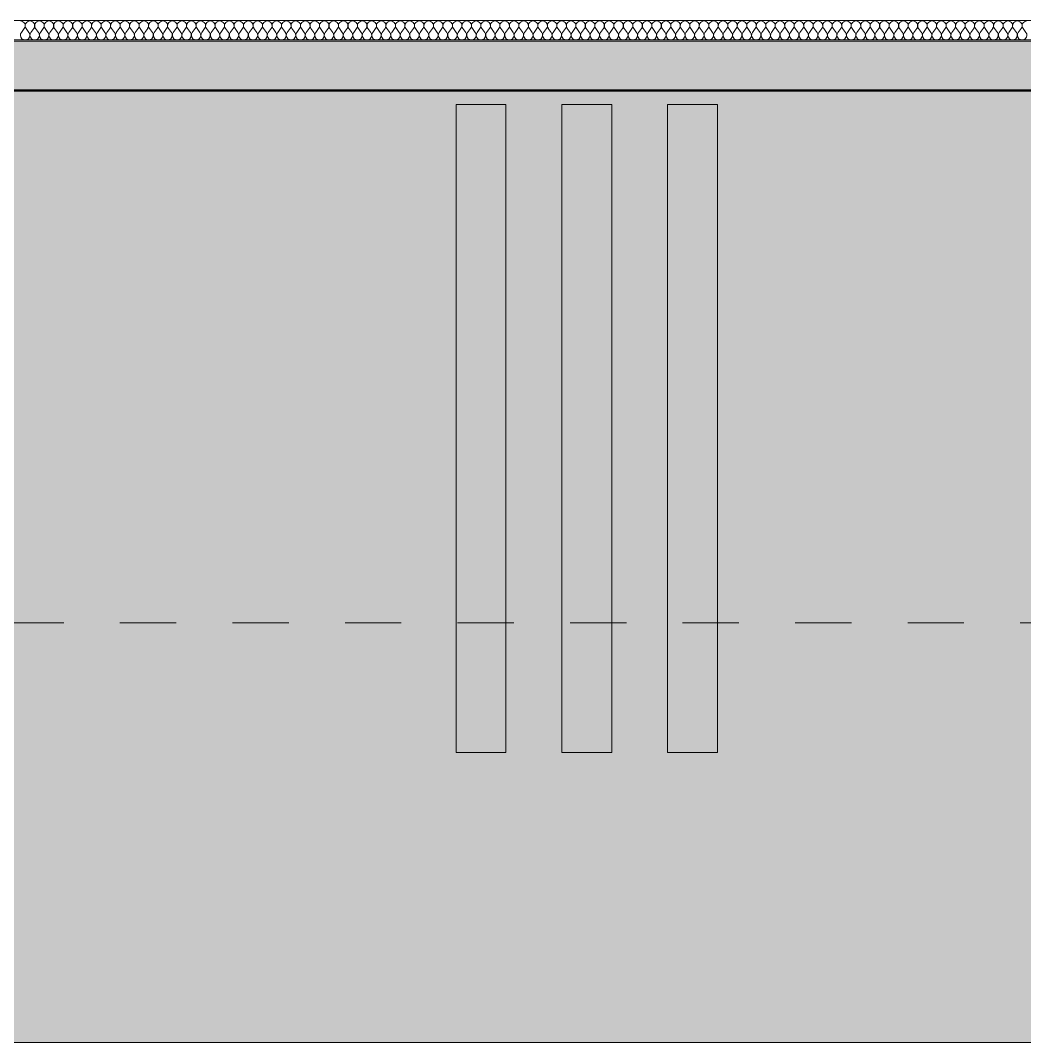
# Model space of a CAD drawing. Header units: millimetres. Extents: x -46169 to 228156, y -86316 to 18123.
# Drawn here: x 118155 to 123191, y -86316 to -81190 of the extents above; entities that cross this region are included whole.
import ezdxf

# ---------------------------------------------------------------- set-up
doc = ezdxf.new("R2010")
doc.units = ezdxf.units.MM
doc.header["$MEASUREMENT"] = 0
doc.linetypes.add('Dashed', pattern=[2822.222233, 1411.111116, -1411.111116])
doc.linetypes.add('Wipeout_Contour', pattern=[1000, 0, -1000])
for name, color, linetype, lineweight, true_color in [('0_Pen_No__105', 7, 'Continuous', 15, 0xa6a6a6), ('A-230-M_FLOOR.IFC Import_Pen_No__109', 7, 'Continuous', 15, 0xa6a6a6), ('A-230-M_FLOOR.IFC Import_Pen_No__29', 7, 'Continuous', 50, 0x2a2a2a), ('New_A-20-M_Floor_Slab_Pen_No__107', 7, 'Continuous', 15, 0xa6a6a6), ('New_A-20-M_Floor_Slab_Pen_No__162', 7, 'Continuous', 0, 0xe47200)]:
    doc.layers.add(name, color=color, linetype=linetype, lineweight=lineweight, true_color=true_color)
for name, color, linetype in [('A-230-M_FLOOR.IFC Import', 7, 'Continuous'), ('New_A-20-M_Floor_Slab', 7, 'Continuous'), ('S-160-M_FOUND.IFC Import', 7, 'Continuous')]:
    doc.layers.add(name, color=color, linetype=linetype)
for name, color, linetype, lineweight in [('A-95-P_Drawing_Pen_No__1', 7, 'Continuous', 13), ('A-95-P_Drawing_Pen_No__84', 8, 'Continuous', 20), ('New_A-20-M_Floor_Slab_Pen_No__1', 7, 'Continuous', 13), ('S-160-M_FOUND.IFC Import_Pen_No__1', 7, 'Continuous', 13), ('S-160-M_FOUND.IFC Import_Pen_No__4', 7, 'Continuous', 20)]:
    doc.layers.add(name, color=color, linetype=linetype, lineweight=lineweight)

# ---------------------------------------------------------------- blocks, each defined once
blk = doc.blocks.new('*X186', base_point=(104446.8, -81111))
at = {"layer": 'New_A-20-M_Floor_Slab_Pen_No__107', "linetype": 'Continuous'}
for p, q in [((118159.9, -81250), (118174.2, -81230.9)), ((118198, -81250), (118183.8, -81230.9)), ((118207.6, -81250), (118221.9, -81230.9)), ((118245.7, -81250), (118231.4, -81230.9)), ((118255.2, -81250), (118269.5, -81230.9)), ((118293.3, -81250), (118279, -81230.9)), ((118302.8, -81250), (118317.1, -81230.9)), ((118340.9, -81250), (118326.6, -81230.9)), ((118350.4, -81250), (118364.7, -81230.9)), ((118388.5, -81250), (118374.2, -81230.9)), ((118398, -81250), (118412.3, -81230.9)), ((118436.1, -81250), (118421.9, -81230.9)), ((118445.7, -81250), (118459.9, -81230.9)), ((118483.8, -81250), (118469.5, -81230.9)), ((118493.3, -81250), (118507.6, -81230.9)), ((118531.4, -81250), (118517.1, -81230.9)), ((118540.9, -81250), (118555.2, -81230.9)), ((118579, -81250), (118564.7, -81230.9)), ((118588.5, -81250), (118602.8, -81230.9)), ((118626.6, -81250), (118612.3, -81230.9)), ((118636.1, -81250), (118650.4, -81230.9)), ((118674.2, -81250), (118659.9, -81230.9)), ((118683.8, -81250), (118698, -81230.9)), ((118721.9, -81250), (118707.6, -81230.9)), ((118731.4, -81250), (118745.7, -81230.9)), ((118769.5, -81250), (118755.2, -81230.9)), ((118779, -81250), (118793.3, -81230.9)), ((118817.1, -81250), (118802.8, -81230.9)), ((118826.6, -81250), (118840.9, -81230.9)), ((118864.7, -81250), (118850.4, -81230.9)), ((118874.2, -81250), (118888.5, -81230.9)), ((118912.3, -81250), (118898, -81230.9)), ((118921.9, -81250), (118936.1, -81230.9)), ((118959.9, -81250), (118945.7, -81230.9)), ((118969.5, -81250), (118983.8, -81230.9)), ((119007.6, -81250), (118993.3, -81230.9)), ((119017.1, -81250), (119031.4, -81230.9)), ((119055.2, -81250), (119040.9, -81230.9)), ((119064.7, -81250), (119079, -81230.9)), ((119102.8, -81250), (119088.5, -81230.9)), ((119112.3, -81250), (119126.6, -81230.9)), ((119150.4, -81250), (119136.1, -81230.9)), ((119159.9, -81250), (119174.2, -81230.9)), ((119198, -81250), (119183.8, -81230.9)), ((119207.6, -81250), (119221.9, -81230.9)), ((119245.7, -81250), (119231.4, -81230.9)), ((119255.2, -81250), (119269.5, -81230.9)), ((119293.3, -81250), (119279, -81230.9)), ((119302.8, -81250), (119317.1, -81230.9)), ((119340.9, -81250), (119326.6, -81230.9)), ((119350.4, -81250), (119364.7, -81230.9)), ((119388.5, -81250), (119374.2, -81230.9)), ((119398, -81250), (119412.3, -81230.9)), ((119436.1, -81250), (119421.9, -81230.9)), ((119445.7, -81250), (119459.9, -81230.9)), ((119483.8, -81250), (119469.5, -81230.9)), ((119493.3, -81250), (119507.6, -81230.9)), ((119531.4, -81250), (119517.1, -81230.9)), ((119540.9, -81250), (119555.2, -81230.9)), ((119579, -81250), (119564.7, -81230.9)), ((119588.5, -81250), (119602.8, -81230.9)), ((119626.6, -81250), (119612.3, -81230.9)), ((119636.1, -81250), (119650.4, -81230.9)), ((119674.2, -81250), (119659.9, -81230.9)), ((119683.8, -81250), (119698, -81230.9)), ((119721.9, -81250), (119707.6, -81230.9)), ((119731.4, -81250), (119745.7, -81230.9)), ((119769.5, -81250), (119755.2, -81230.9)), ((119779, -81250), (119793.3, -81230.9)), ((119817.1, -81250), (119802.8, -81230.9)), ((119826.6, -81250), (119840.9, -81230.9)), ((119864.7, -81250), (119850.4, -81230.9)), ((119874.2, -81250), (119888.5, -81230.9)), ((119912.3, -81250), (119898, -81230.9)), ((119921.9, -81250), (119936.1, -81230.9)), ((119959.9, -81250), (119945.7, -81230.9)), ((119969.5, -81250), (119983.8, -81230.9)), ((120007.6, -81250), (119993.3, -81230.9)), ((120017.1, -81250), (120031.4, -81230.9)), ((120055.2, -81250), (120040.9, -81230.9)), ((120064.7, -81250), (120079, -81230.9)), ((120102.8, -81250), (120088.5, -81230.9)), ((120112.3, -81250), (120126.6, -81230.9)), ((120150.4, -81250), (120136.1, -81230.9)), ((120159.9, -81250), (120174.2, -81230.9)), ((120198, -81250), (120183.8, -81230.9)), ((120207.6, -81250), (120221.9, -81230.9)), ((120245.7, -81250), (120231.4, -81230.9)), ((120255.2, -81250), (120269.5, -81230.9)), ((120293.3, -81250), (120279, -81230.9)), ((120302.8, -81250), (120317.1, -81230.9)), ((120340.9, -81250), (120326.6, -81230.9)), ((120350.4, -81250), (120364.7, -81230.9)), ((120388.5, -81250), (120374.2, -81230.9)), ((120398, -81250), (120412.3, -81230.9)), ((120436.1, -81250), (120421.9, -81230.9)), ((120445.7, -81250), (120459.9, -81230.9)), ((120483.8, -81250), (120469.5, -81230.9)), ((120493.3, -81250), (120507.6, -81230.9)), ((120531.4, -81250), (120517.1, -81230.9)), ((120540.9, -81250), (120555.2, -81230.9)), ((120579, -81250), (120564.7, -81230.9)), ((120588.5, -81250), (120602.8, -81230.9)), ((120626.6, -81250), (120612.3, -81230.9)), ((120636.1, -81250), (120650.4, -81230.9)), ((120674.2, -81250), (120659.9, -81230.9)), ((120683.8, -81250), (120698, -81230.9)), ((120721.9, -81250), (120707.6, -81230.9)), ((120731.4, -81250), (120745.7, -81230.9)), ((120769.5, -81250), (120755.2, -81230.9)), ((120779, -81250), (120793.3, -81230.9)), ((120817.1, -81250), (120802.8, -81230.9)), ((120826.6, -81250), (120840.9, -81230.9)), ((120864.7, -81250), (120850.4, -81230.9)), ((120874.2, -81250), (120888.5, -81230.9)), ((120912.3, -81250), (120898, -81230.9)), ((120921.9, -81250), (120936.1, -81230.9)), ((120959.9, -81250), (120945.7, -81230.9)), ((120969.5, -81250), (120983.8, -81230.9)), ((121007.6, -81250), (120993.3, -81230.9)), ((121017.1, -81250), (121031.4, -81230.9)), ((121055.2, -81250), (121040.9, -81230.9)), ((121064.7, -81250), (121079, -81230.9)), ((121102.8, -81250), (121088.5, -81230.9)), ((121112.3, -81250), (121126.6, -81230.9)), ((121150.4, -81250), (121136.1, -81230.9)), ((121159.9, -81250), (121174.2, -81230.9)), ((121198, -81250), (121183.8, -81230.9)), ((121207.6, -81250), (121221.9, -81230.9)), ((121245.7, -81250), (121231.4, -81230.9)), ((121255.2, -81250), (121269.5, -81230.9)), ((121293.3, -81250), (121279, -81230.9)), ((121302.8, -81250), (121317.1, -81230.9)), ((121340.9, -81250), (121326.6, -81230.9)), ((121350.4, -81250), (121364.7, -81230.9)), ((121388.5, -81250), (121374.2, -81230.9)), ((121398, -81250), (121412.3, -81230.9)), ((121436.1, -81250), (121421.9, -81230.9)), ((121445.7, -81250), (121459.9, -81230.9)), ((121483.8, -81250), (121469.5, -81230.9)), ((121493.3, -81250), (121507.6, -81230.9)), ((121531.4, -81250), (121517.1, -81230.9)), ((121540.9, -81250), (121555.2, -81230.9)), ((121579, -81250), (121564.7, -81230.9)), ((121588.5, -81250), (121602.8, -81230.9)), ((121626.6, -81250), (121612.3, -81230.9)), ((121636.1, -81250), (121650.4, -81230.9)), ((121674.2, -81250), (121659.9, -81230.9)), ((121683.8, -81250), (121698, -81230.9)), ((121721.9, -81250), (121707.6, -81230.9)), ((121731.4, -81250), (121745.7, -81230.9)), ((121769.5, -81250), (121755.2, -81230.9)), ((121779, -81250), (121793.3, -81230.9)), ((121817.1, -81250), (121802.8, -81230.9)), ((121826.6, -81250), (121840.9, -81230.9)), ((121864.7, -81250), (121850.4, -81230.9)), ((121874.2, -81250), (121888.5, -81230.9)), ((121912.3, -81250), (121898, -81230.9)), ((121921.9, -81250), (121936.1, -81230.9)), ((121959.9, -81250), (121945.7, -81230.9)), ((121969.5, -81250), (121983.8, -81230.9)), ((122007.6, -81250), (121993.3, -81230.9)), ((122017.1, -81250), (122031.4, -81230.9)), ((122055.2, -81250), (122040.9, -81230.9)), ((122064.7, -81250), (122079, -81230.9)), ((122102.8, -81250), (122088.5, -81230.9)), ((122112.3, -81250), (122126.6, -81230.9)), ((122150.4, -81250), (122136.1, -81230.9)), ((122159.9, -81250), (122174.2, -81230.9)), ((122198, -81250), (122183.8, -81230.9)), ((122207.6, -81250), (122221.9, -81230.9)), ((122245.7, -81250), (122231.4, -81230.9)), ((122255.2, -81250), (122269.5, -81230.9)), ((122293.3, -81250), (122279, -81230.9)), ((122302.8, -81250), (122317.1, -81230.9)), ((122340.9, -81250), (122326.6, -81230.9)), ((122350.4, -81250), (122364.7, -81230.9)), ((122388.5, -81250), (122374.2, -81230.9)), ((122398, -81250), (122412.3, -81230.9)), ((122436.1, -81250), (122421.9, -81230.9)), ((122445.7, -81250), (122459.9, -81230.9)), ((122483.8, -81250), (122469.5, -81230.9)), ((122493.3, -81250), (122507.6, -81230.9)), ((122531.4, -81250), (122517.1, -81230.9)), ((122540.9, -81250), (122555.2, -81230.9)), ((122579, -81250), (122564.7, -81230.9)), ((122588.5, -81250), (122602.8, -81230.9)), ((122626.6, -81250), (122612.3, -81230.9)), ((122636.1, -81250), (122650.4, -81230.9)), ((122674.2, -81250), (122659.9, -81230.9)), ((122683.8, -81250), (122698, -81230.9)), ((122721.9, -81250), (122707.6, -81230.9)), ((122731.4, -81250), (122745.7, -81230.9)), ((122769.5, -81250), (122755.2, -81230.9)), ((122779, -81250), (122793.3, -81230.9)), ((122817.1, -81250), (122802.8, -81230.9)), ((122826.6, -81250), (122840.9, -81230.9)), ((122864.7, -81250), (122850.4, -81230.9)), ((122874.2, -81250), (122888.5, -81230.9)), ((122912.3, -81250), (122898, -81230.9)), ((122921.9, -81250), (122936.1, -81230.9)), ((122959.9, -81250), (122945.7, -81230.9)), ((122969.5, -81250), (122983.8, -81230.9)), ((123007.6, -81250), (122993.3, -81230.9)), ((123017.1, -81250), (123031.4, -81230.9)), ((123055.2, -81250), (123040.9, -81230.9)), ((123064.7, -81250), (123079, -81230.9)), ((123102.8, -81250), (123088.5, -81230.9)), ((123112.3, -81250), (123126.6, -81230.9)), ((123150.4, -81250), (123136.1, -81230.9)), ((123159.9, -81250), (123174.2, -81230.9)), ((123198, -81250), (123183.8, -81230.9))]:
    blk.add_line(p, q, dxfattribs=at)
for centre, start, end in [((118155.2, -81216.7), 323.1301, 90), ((118202.8, -81216.7), 90, 216.8699), ((118202.8, -81216.7), 323.1301, 90), ((118250.4, -81216.7), 90, 216.8699), ((118250.4, -81216.7), 323.1301, 90), ((118298, -81216.7), 90, 216.8699), ((118298, -81216.7), 323.1301, 90), ((118345.7, -81216.7), 90, 216.8699), ((118345.7, -81216.7), 323.1301, 90), ((118393.3, -81216.7), 90, 216.8699), ((118393.3, -81216.7), 323.1301, 90), ((118440.9, -81216.7), 90, 216.8699), ((118440.9, -81216.7), 323.1301, 90), ((118488.5, -81216.7), 90, 216.8699), ((118488.5, -81216.7), 323.1301, 90), ((118536.1, -81216.7), 90, 216.8699), ((118536.1, -81216.7), 323.1301, 90), ((118583.8, -81216.7), 90, 216.8699), ((118583.8, -81216.7), 323.1301, 90), ((118631.4, -81216.7), 90, 216.8699), ((118631.4, -81216.7), 323.1301, 90), ((118679, -81216.7), 90, 216.8699), ((118679, -81216.7), 323.1301, 90), ((118726.6, -81216.7), 90, 216.8699), ((118726.6, -81216.7), 323.1301, 90), ((118774.2, -81216.7), 90, 216.8699), ((118774.2, -81216.7), 323.1301, 90), ((118821.9, -81216.7), 90, 216.8699), ((118821.9, -81216.7), 323.1301, 90), ((118869.5, -81216.7), 90, 216.8699), ((118869.5, -81216.7), 323.1301, 90), ((118917.1, -81216.7), 90, 216.8699), ((118917.1, -81216.7), 323.1301, 90), ((118964.7, -81216.7), 90, 216.8699), ((118964.7, -81216.7), 323.1301, 90), ((119012.3, -81216.7), 90, 216.8699), ((119012.3, -81216.7), 323.1301, 90), ((119059.9, -81216.7), 90, 216.8699), ((119059.9, -81216.7), 323.1301, 90), ((119107.6, -81216.7), 90, 216.8699), ((119107.6, -81216.7), 323.1301, 90), ((119155.2, -81216.7), 90, 216.8699), ((119155.2, -81216.7), 323.1301, 90), ((119202.8, -81216.7), 90, 216.8699), ((119202.8, -81216.7), 323.1301, 90), ((119250.4, -81216.7), 90, 216.8699), ((119250.4, -81216.7), 323.1301, 90), ((119298, -81216.7), 90, 216.8699), ((119298, -81216.7), 323.1301, 90), ((119345.7, -81216.7), 90, 216.8699), ((119345.7, -81216.7), 323.1301, 90), ((119393.3, -81216.7), 90, 216.8699), ((119393.3, -81216.7), 323.1301, 90), ((119440.9, -81216.7), 90, 216.8699), ((119440.9, -81216.7), 323.1301, 90), ((119488.5, -81216.7), 90, 216.8699), ((119488.5, -81216.7), 323.1301, 90), ((119536.1, -81216.7), 90, 216.8699), ((119536.1, -81216.7), 323.1301, 90), ((119583.8, -81216.7), 90, 216.8699), ((119583.8, -81216.7), 323.1301, 90), ((119631.4, -81216.7), 90, 216.8699), ((119631.4, -81216.7), 323.1301, 90), ((119679, -81216.7), 90, 216.8699), ((119679, -81216.7), 323.1301, 90), ((119726.6, -81216.7), 90, 216.8699), ((119726.6, -81216.7), 323.1301, 90), ((119774.2, -81216.7), 90, 216.8699), ((119774.2, -81216.7), 323.1301, 90), ((119821.9, -81216.7), 90, 216.8699), ((119821.9, -81216.7), 323.1301, 90), ((119869.5, -81216.7), 90, 216.8699), ((119869.5, -81216.7), 323.1301, 90), ((119917.1, -81216.7), 90, 216.8699), ((119917.1, -81216.7), 323.1301, 90), ((119964.7, -81216.7), 90, 216.8699), ((119964.7, -81216.7), 323.1301, 90), ((120012.3, -81216.7), 90, 216.8699), ((120012.3, -81216.7), 323.1301, 90), ((120059.9, -81216.7), 90, 216.8699), ((120059.9, -81216.7), 323.1301, 90), ((120107.6, -81216.7), 90, 216.8699), ((120107.6, -81216.7), 323.1301, 90), ((120155.2, -81216.7), 90, 216.8699), ((120155.2, -81216.7), 323.1301, 90), ((120202.8, -81216.7), 90, 216.8699), ((120202.8, -81216.7), 323.1301, 90), ((120250.4, -81216.7), 90, 216.8699), ((120250.4, -81216.7), 323.1301, 90), ((120298, -81216.7), 90, 216.8699), ((120298, -81216.7), 323.1301, 90), ((120345.7, -81216.7), 90, 216.8699), ((120345.7, -81216.7), 323.1301, 90), ((120393.3, -81216.7), 90, 216.8699), ((120393.3, -81216.7), 323.1301, 90), ((120440.9, -81216.7), 90, 216.8699), ((120440.9, -81216.7), 323.1301, 90), ((120488.5, -81216.7), 90, 216.8699), ((120488.5, -81216.7), 323.1301, 90), ((120536.1, -81216.7), 90, 216.8699), ((120536.1, -81216.7), 323.1301, 90), ((120583.8, -81216.7), 90, 216.8699), ((120583.8, -81216.7), 323.1301, 90), ((120631.4, -81216.7), 90, 216.8699), ((120631.4, -81216.7), 323.1301, 90), ((120679, -81216.7), 90, 216.8699), ((120679, -81216.7), 323.1301, 90), ((120726.6, -81216.7), 90, 216.8699), ((120726.6, -81216.7), 323.1301, 90), ((120774.2, -81216.7), 90, 216.8699), ((120774.2, -81216.7), 323.1301, 90), ((120821.9, -81216.7), 90, 216.8699), ((120821.9, -81216.7), 323.1301, 90), ((120869.5, -81216.7), 90, 216.8699), ((120869.5, -81216.7), 323.1301, 90), ((120917.1, -81216.7), 90, 216.8699), ((120917.1, -81216.7), 323.1301, 90), ((120964.7, -81216.7), 90, 216.8699), ((120964.7, -81216.7), 323.1301, 90), ((121012.3, -81216.7), 90, 216.8699), ((121012.3, -81216.7), 323.1301, 90), ((121059.9, -81216.7), 90, 216.8699), ((121059.9, -81216.7), 323.1301, 90), ((121107.6, -81216.7), 90, 216.8699), ((121107.6, -81216.7), 323.1301, 90), ((121155.2, -81216.7), 90, 216.8699), ((121155.2, -81216.7), 323.1301, 90), ((121202.8, -81216.7), 90, 216.8699), ((121202.8, -81216.7), 323.1301, 90), ((121250.4, -81216.7), 90, 216.8699), ((121250.4, -81216.7), 323.1301, 90), ((121298, -81216.7), 90, 216.8699), ((121298, -81216.7), 323.1301, 90), ((121345.7, -81216.7), 90, 216.8699), ((121345.7, -81216.7), 323.1301, 90), ((121393.3, -81216.7), 90, 216.8699), ((121393.3, -81216.7), 323.1301, 90), ((121440.9, -81216.7), 90, 216.8699), ((121440.9, -81216.7), 323.1301, 90), ((121488.5, -81216.7), 90, 216.8699), ((121488.5, -81216.7), 323.1301, 90), ((121536.1, -81216.7), 90, 216.8699), ((121536.1, -81216.7), 323.1301, 90), ((121583.8, -81216.7), 90, 216.8699), ((121583.8, -81216.7), 323.1301, 90), ((121631.4, -81216.7), 90, 216.8699), ((121631.4, -81216.7), 323.1301, 90), ((121679, -81216.7), 90, 216.8699), ((121679, -81216.7), 323.1301, 90), ((121726.6, -81216.7), 90, 216.8699), ((121726.6, -81216.7), 323.1301, 90), ((121774.2, -81216.7), 90, 216.8699), ((121774.2, -81216.7), 323.1301, 90), ((121821.9, -81216.7), 90, 216.8699), ((121821.9, -81216.7), 323.1301, 90), ((121869.5, -81216.7), 90, 216.8699), ((121869.5, -81216.7), 323.1301, 90), ((121917.1, -81216.7), 90, 216.8699), ((121917.1, -81216.7), 323.1301, 90), ((121964.7, -81216.7), 90, 216.8699), ((121964.7, -81216.7), 323.1301, 90), ((122012.3, -81216.7), 90, 216.8699), ((122012.3, -81216.7), 323.1301, 90), ((122059.9, -81216.7), 90, 216.8699), ((122059.9, -81216.7), 323.1301, 90), ((122107.6, -81216.7), 90, 216.8699), ((122107.6, -81216.7), 323.1301, 90), ((122155.2, -81216.7), 90, 216.8699), ((122155.2, -81216.7), 323.1301, 90), ((122202.8, -81216.7), 90, 216.8699), ((122202.8, -81216.7), 323.1301, 90), ((122250.4, -81216.7), 90, 216.8699), ((122250.4, -81216.7), 323.1301, 90), ((122298, -81216.7), 90, 216.8699), ((122298, -81216.7), 323.1301, 90), ((122345.7, -81216.7), 90, 216.8699), ((122345.7, -81216.7), 323.1301, 90), ((122393.3, -81216.7), 90, 216.8699), ((122393.3, -81216.7), 323.1301, 90), ((122440.9, -81216.7), 90, 216.8699), ((122440.9, -81216.7), 323.1301, 90), ((122488.5, -81216.7), 90, 216.8699), ((122488.5, -81216.7), 323.1301, 90), ((122536.1, -81216.7), 90, 216.8699), ((122536.1, -81216.7), 323.1301, 90), ((122583.8, -81216.7), 90, 216.8699), ((122583.8, -81216.7), 323.1301, 90), ((122631.4, -81216.7), 90, 216.8699), ((122631.4, -81216.7), 323.1301, 90), ((122679, -81216.7), 90, 216.8699), ((122679, -81216.7), 323.1301, 90), ((122726.6, -81216.7), 90, 216.8699), ((122726.6, -81216.7), 323.1301, 90), ((122774.2, -81216.7), 90, 216.8699), ((122774.2, -81216.7), 323.1301, 90), ((122821.9, -81216.7), 90, 216.8699), ((122821.9, -81216.7), 323.1301, 90), ((122869.5, -81216.7), 90, 216.8699), ((122869.5, -81216.7), 323.1301, 90), ((122917.1, -81216.7), 90, 216.8699), ((122917.1, -81216.7), 323.1301, 90), ((122964.7, -81216.7), 90, 216.8699), ((122964.7, -81216.7), 323.1301, 90), ((123012.3, -81216.7), 90, 216.8699), ((123012.3, -81216.7), 323.1301, 90), ((123059.9, -81216.7), 90, 216.8699), ((123059.9, -81216.7), 323.1301, 90), ((123107.6, -81216.7), 90, 216.8699), ((123107.6, -81216.7), 323.1301, 90), ((123155.2, -81216.7), 90, 216.8699), ((123155.2, -81216.7), 323.1301, 90), ((123202.8, -81216.7), 90, 216.8699), ((118179, -81264.3), 143.1301, 36.8699), ((118226.6, -81264.3), 143.1301, 36.8699), ((118274.2, -81264.3), 143.1301, 36.8699), ((118321.9, -81264.3), 143.1301, 36.8699), ((118369.5, -81264.3), 143.1301, 36.8699), ((118417.1, -81264.3), 143.1301, 36.8699), ((118464.7, -81264.3), 143.1301, 36.8699), ((118512.3, -81264.3), 143.1301, 36.8699), ((118559.9, -81264.3), 143.1301, 36.8699), ((118607.6, -81264.3), 143.1301, 36.8699), ((118655.2, -81264.3), 143.1301, 36.8699), ((118702.8, -81264.3), 143.1301, 36.8699), ((118750.4, -81264.3), 143.1301, 36.8699), ((118798, -81264.3), 143.1301, 36.8699), ((118845.7, -81264.3), 143.1301, 36.8699), ((118893.3, -81264.3), 143.1301, 36.8699), ((118940.9, -81264.3), 143.1301, 36.8699), ((118988.5, -81264.3), 143.1301, 36.8699), ((119036.1, -81264.3), 143.1301, 36.8699), ((119083.8, -81264.3), 143.1301, 36.8699), ((119131.4, -81264.3), 143.1301, 36.8699), ((119179, -81264.3), 143.1301, 36.8699), ((119226.6, -81264.3), 143.1301, 36.8699), ((119274.2, -81264.3), 143.1301, 36.8699), ((119321.9, -81264.3), 143.1301, 36.8699), ((119369.5, -81264.3), 143.1301, 36.8699), ((119417.1, -81264.3), 143.1301, 36.8699), ((119464.7, -81264.3), 143.1301, 36.8699), ((119512.3, -81264.3), 143.1301, 36.8699), ((119559.9, -81264.3), 143.1301, 36.8699), ((119607.6, -81264.3), 143.1301, 36.8699), ((119655.2, -81264.3), 143.1301, 36.8699), ((119702.8, -81264.3), 143.1301, 36.8699), ((119750.4, -81264.3), 143.1301, 36.8699), ((119798, -81264.3), 143.1301, 36.8699), ((119845.7, -81264.3), 143.1301, 36.8699), ((119893.3, -81264.3), 143.1301, 36.8699), ((119940.9, -81264.3), 143.1301, 36.8699), ((119988.5, -81264.3), 143.1301, 36.8699), ((120036.1, -81264.3), 143.1301, 36.8699), ((120083.8, -81264.3), 143.1301, 36.8699), ((120131.4, -81264.3), 143.1301, 36.8699), ((120179, -81264.3), 143.1301, 36.8699), ((120226.6, -81264.3), 143.1301, 36.8699), ((120274.2, -81264.3), 143.1301, 36.8699), ((120321.9, -81264.3), 143.1301, 36.8699), ((120369.5, -81264.3), 143.1301, 36.8699), ((120417.1, -81264.3), 143.1301, 36.8699), ((120464.7, -81264.3), 143.1301, 36.8699), ((120512.3, -81264.3), 143.1301, 36.8699), ((120559.9, -81264.3), 143.1301, 36.8699), ((120607.6, -81264.3), 143.1301, 36.8699), ((120655.2, -81264.3), 143.1301, 36.8699), ((120702.8, -81264.3), 143.1301, 36.8699), ((120750.4, -81264.3), 143.1301, 36.8699), ((120798, -81264.3), 143.1301, 36.8699), ((120845.7, -81264.3), 143.1301, 36.8699), ((120893.3, -81264.3), 143.1301, 36.8699), ((120940.9, -81264.3), 143.1301, 36.8699), ((120988.5, -81264.3), 143.1301, 36.8699), ((121036.1, -81264.3), 143.1301, 36.8699), ((121083.8, -81264.3), 143.1301, 36.8699), ((121131.4, -81264.3), 143.1301, 36.8699), ((121179, -81264.3), 143.1301, 36.8699), ((121226.6, -81264.3), 143.1301, 36.8699), ((121274.2, -81264.3), 143.1301, 36.8699), ((121321.9, -81264.3), 143.1301, 36.8699), ((121369.5, -81264.3), 143.1301, 36.8699), ((121417.1, -81264.3), 143.1301, 36.8699), ((121464.7, -81264.3), 143.1301, 36.8699), ((121512.3, -81264.3), 143.1301, 36.8699), ((121559.9, -81264.3), 143.1301, 36.8699), ((121607.6, -81264.3), 143.1301, 36.8699), ((121655.2, -81264.3), 143.1301, 36.8699), ((121702.8, -81264.3), 143.1301, 36.8699), ((121750.4, -81264.3), 143.1301, 36.8699), ((121798, -81264.3), 143.1301, 36.8699), ((121845.7, -81264.3), 143.1301, 36.8699), ((121893.3, -81264.3), 143.1301, 36.8699), ((121940.9, -81264.3), 143.1301, 36.8699), ((121988.5, -81264.3), 143.1301, 36.8699), ((122036.1, -81264.3), 143.1301, 36.8699), ((122083.8, -81264.3), 143.1301, 36.8699), ((122131.4, -81264.3), 143.1301, 36.8699), ((122179, -81264.3), 143.1301, 36.8699), ((122226.6, -81264.3), 143.1301, 36.8699), ((122274.2, -81264.3), 143.1301, 36.8699), ((122321.9, -81264.3), 143.1301, 36.8699), ((122369.5, -81264.3), 143.1301, 36.8699), ((122417.1, -81264.3), 143.1301, 36.8699), ((122464.7, -81264.3), 143.1301, 36.8699), ((122512.3, -81264.3), 143.1301, 36.8699), ((122559.9, -81264.3), 143.1301, 36.8699), ((122607.6, -81264.3), 143.1301, 36.8699), ((122655.2, -81264.3), 143.1301, 36.8699), ((122702.8, -81264.3), 143.1301, 36.8699), ((122750.4, -81264.3), 143.1301, 36.8699), ((122798, -81264.3), 143.1301, 36.8699), ((122845.7, -81264.3), 143.1301, 36.8699), ((122893.3, -81264.3), 143.1301, 36.8699), ((122940.9, -81264.3), 143.1301, 36.8699), ((122988.5, -81264.3), 143.1301, 36.8699), ((123036.1, -81264.3), 143.1301, 36.8699), ((123083.8, -81264.3), 143.1301, 36.8699), ((123131.4, -81264.3), 143.1301, 36.8699), ((123179, -81264.3), 143.1301, 36.8699)]:
    blk.add_arc(centre, 23.8, start, end, dxfattribs=at)
blk = doc.blocks.new('Section Elem_146_1', base_point=(104446.8, -81111))
at = {"layer": 'New_A-20-M_Floor_Slab_Pen_No__162', "linetype": 'Continuous'}
blk.add_hatch(color=256, dxfattribs=at).paths.add_polyline_path([(126599.8, -81190.5), (126599.8, -81190), (105107.6, -81190), (105107.6, -81190.5)])
at = {"color": 254, "linetype": 'Wipeout_Contour', "lineweight": 0, "ltscale": 566537.656175}
blk.add_wipeout([(105107.6, -81290.5), (126599.8, -81290.5), (126599.8, -81190.5), (105107.6, -81190.5)], dxfattribs=at).dxf.layer = 'New_A-20-M_Floor_Slab'
at = {"layer": 'New_A-20-M_Floor_Slab_Pen_No__1', "linetype": 'Continuous', "flags": 128}
for points in [[(181470.3, -81190.5), (160483.1, -81190.5), (138338.7, -81190.5), (126599.8, -81190.5), (105107.6, -81190.5)], [(181470.3, -81290.5), (160483.1, -81290.5), (138338.7, -81290.5), (126599.8, -81290.5), (105107.6, -81290.5)]]:
    blk.add_lwpolyline(points, dxfattribs=at)
at = {"layer": 'New_A-20-M_Floor_Slab'}
blk.add_blockref('*X186', (104446.8, -81111), dxfattribs=at)
blk = doc.blocks.new('Section Elem_282_1', base_point=(104446.8, -81111))
at = {"color": 254, "linetype": 'Wipeout_Contour', "lineweight": 0, "ltscale": 587468.499463}
blk.add_wipeout([(120870.6, -84861), (121120.6, -84861), (121120.6, -81611), (120870.6, -81611)], dxfattribs=at).dxf.layer = 'S-160-M_FOUND.IFC Import'
at = {"layer": 'S-160-M_FOUND.IFC Import_Pen_No__1', "linetype": 'Continuous'}
for p, q in [((120870.6, -81611), (121120.6, -81611)), ((120870.6, -84861), (120870.6, -81611)), ((121120.6, -84861), (121120.6, -81611)), ((120870.6, -84861), (121120.6, -84861))]:
    blk.add_line(p, q, dxfattribs=at)
blk = doc.blocks.new('Section Elem_332_1', base_point=(104446.8, -81111))
at = {"color": 254, "linetype": 'Wipeout_Contour', "lineweight": 0, "ltscale": 589217.430736}
blk.add_wipeout([(121400.9, -84861), (121650.9, -84861), (121650.9, -81611), (121400.9, -81611)], dxfattribs=at).dxf.layer = 'S-160-M_FOUND.IFC Import'
at = {"layer": 'S-160-M_FOUND.IFC Import_Pen_No__1', "linetype": 'Continuous'}
for p, q in [((121400.9, -81611), (121650.9, -81611)), ((121400.9, -84861), (121400.9, -81611)), ((121650.9, -84861), (121650.9, -81611)), ((121400.9, -84861), (121650.9, -84861))]:
    blk.add_line(p, q, dxfattribs=at)
blk = doc.blocks.new('Section Elem_333_1', base_point=(104446.8, -81111))
at = {"color": 254, "linetype": 'Wipeout_Contour', "lineweight": 0, "ltscale": 585722.026616}
blk.add_wipeout([(120590.2, -81611), (120340.2, -81611), (120340.2, -84861), (120590.2, -84861)], dxfattribs=at).dxf.layer = 'S-160-M_FOUND.IFC Import'
at = {"layer": 'S-160-M_FOUND.IFC Import_Pen_No__4', "linetype": 'Continuous'}
blk.add_line((120590.2, -84861), (120340.2, -84861), dxfattribs=at)
at = {"color": 254, "linetype": 'Wipeout_Contour', "lineweight": 0, "ltscale": 581948.748209}
blk.add_wipeout([(120270.2, -81541), (120340.2, -81611), (120590.2, -81611), (120660.2, -81541)], dxfattribs=at).dxf.layer = 'S-160-M_FOUND.IFC Import'
at = {"layer": 'S-160-M_FOUND.IFC Import_Pen_No__4', "linetype": 'Continuous'}
for p, q in [((120340.2, -81611), (120590.2, -81611)), ((120340.2, -84861), (120340.2, -81611)), ((120590.2, -84861), (120590.2, -81611))]:
    blk.add_line(p, q, dxfattribs=at)
blk = doc.blocks.new('Section Elem_368_1', base_point=(104446.8, -81111))
at = {"color": 254, "linetype": 'Wipeout_Contour', "lineweight": 0, "ltscale": 566942.289006}
blk.add_wipeout([(105107.6, -81541), (126599.8, -81541), (126599.8, -81291), (105107.6, -81291)], dxfattribs=at).dxf.layer = 'A-230-M_FLOOR.IFC Import'
at = {"layer": 'A-230-M_FLOOR.IFC Import_Pen_No__109', "linetype": 'Continuous'}
h = blk.add_hatch(dxfattribs=at)
h.set_pattern_fill('Lightweight_Concrete_0001', color=256, style=0, pattern_type=2)
h.set_pattern_definition([(0, (104446.8, -81110.96), (0, 779.423), [48.75, -401.25]), (0, (104671.8, -80721.25), (0, 779.423), [48.75, -401.25]), (60, (104446.8, -81110.96), (-675, 389.711), [48.75, -401.25]), (60, (104896.8, -81110.96), (-675, 389.711), [48.75, -401.25]), (120, (104495.5, -81110.96), (675, 389.711), [48.75, -401.25]), (120, (104945.5, -81110.96), (675, 389.711), [48.75, -401.25]), (0, (104446.78, -81035.96), (0, 150), [0, -150, 0, -225]), (45, (104521.78, -81035.96), (-106.066, 106.066), [0, -112.5, 0, -187.5])])
h.paths.add_polyline_path([(105107.6, -81541), (126599.8, -81541), (126599.8, -81291), (105107.6, -81291)])
at = {"layer": 'A-230-M_FLOOR.IFC Import_Pen_No__29', "linetype": 'Continuous', "flags": 128}
for points in [[(181397.8, -81291), (160483.1, -81291), (138338.7, -81291), (126599.8, -81291), (105107.6, -81291)], [(127820, -81541), (126599.8, -81541), (105107.6, -81541)]]:
    blk.add_lwpolyline(points, dxfattribs=at)
blk = doc.blocks.new('Section Elem_380_1', base_point=(104446.8, -81111))
at = {"color": 254, "linetype": 'Wipeout_Contour', "lineweight": 0, "ltscale": 736292.536529}
blk.add_wipeout([(126599.8, -81290.5), (105107.6, -81290.5), (105107.6, -81291), (137863.8, -81291), (137863.8, -81290.5)], dxfattribs=at).dxf.layer = 'A-230-M_FLOOR.IFC Import'
blk = doc.blocks.new('A03 Atrium Longitudinal Section_STORY_MARKER', base_point=(104446.8, -81111))
at = {"layer": '0_Pen_No__105', "linetype": 'Dashed', "ltscale": 0.2}
blk.add_line((105107.6, -84211), (184115, -84211), dxfattribs=at)

msp = doc.modelspace()

# ---------------------------------------------------------------- block references
at = {"layer": 'New_A-20-M_Floor_Slab'}
msp.add_blockref('Section Elem_146_1', (104446.8, -81111), dxfattribs=at)
at = {"layer": 'S-160-M_FOUND.IFC Import'}
for name in ['Section Elem_333_1', 'Section Elem_282_1', 'Section Elem_332_1']:
    msp.add_blockref(name, (104446.8, -81111), dxfattribs=at)

# ---------------------------------------------------------------- next in the draw order: block references
at = {"layer": 'A-230-M_FLOOR.IFC Import'}
msp.add_blockref('Section Elem_368_1', (104446.8, -81111), dxfattribs=at)

# ---------------------------------------------------------------- next in the draw order: block references
msp.add_blockref('Section Elem_380_1', (104446.8, -81111), dxfattribs=at)

# ---------------------------------------------------------------- next in the draw order: hatches: boundary and pattern name
at = {"layer": 'A-95-P_Drawing_Pen_No__84', "linetype": 'Continuous'}
msp.add_hatch(color=256, dxfattribs=at).paths.add_polyline_path([(102971.5, -81111.1), (105107.6, -81110.9), (105107.6, -81541), (181028.1, -81541), (181028.1, -82041), (181759.5, -82041), (181759.5, -81111), (183691.7, -81111), (183691.7, -86316.2), (102971.5, -86316.2)])

# ---------------------------------------------------------------- next in the draw order: linework, layer by layer
at = {"layer": 'A-95-P_Drawing_Pen_No__1', "linetype": 'Continuous', "flags": 128}
msp.add_lwpolyline([(102971.5, -81111.1), (105107.6, -81110.9), (105107.6, -81541), (181028.1, -81541), (181028.1, -82041), (181759.5, -82041), (181759.5, -81111), (183691.7, -81111), (183691.7, -86316.2), (102971.5, -86316.2)], close=True, dxfattribs=at)

# ---------------------------------------------------------------- next in the draw order: block references
at = {"linetype": 'Continuous', "lineweight": 0}
msp.add_blockref('A03 Atrium Longitudinal Section_STORY_MARKER', (104446.8, -81111), dxfattribs=at)

doc.saveas('drawing.dxf')
